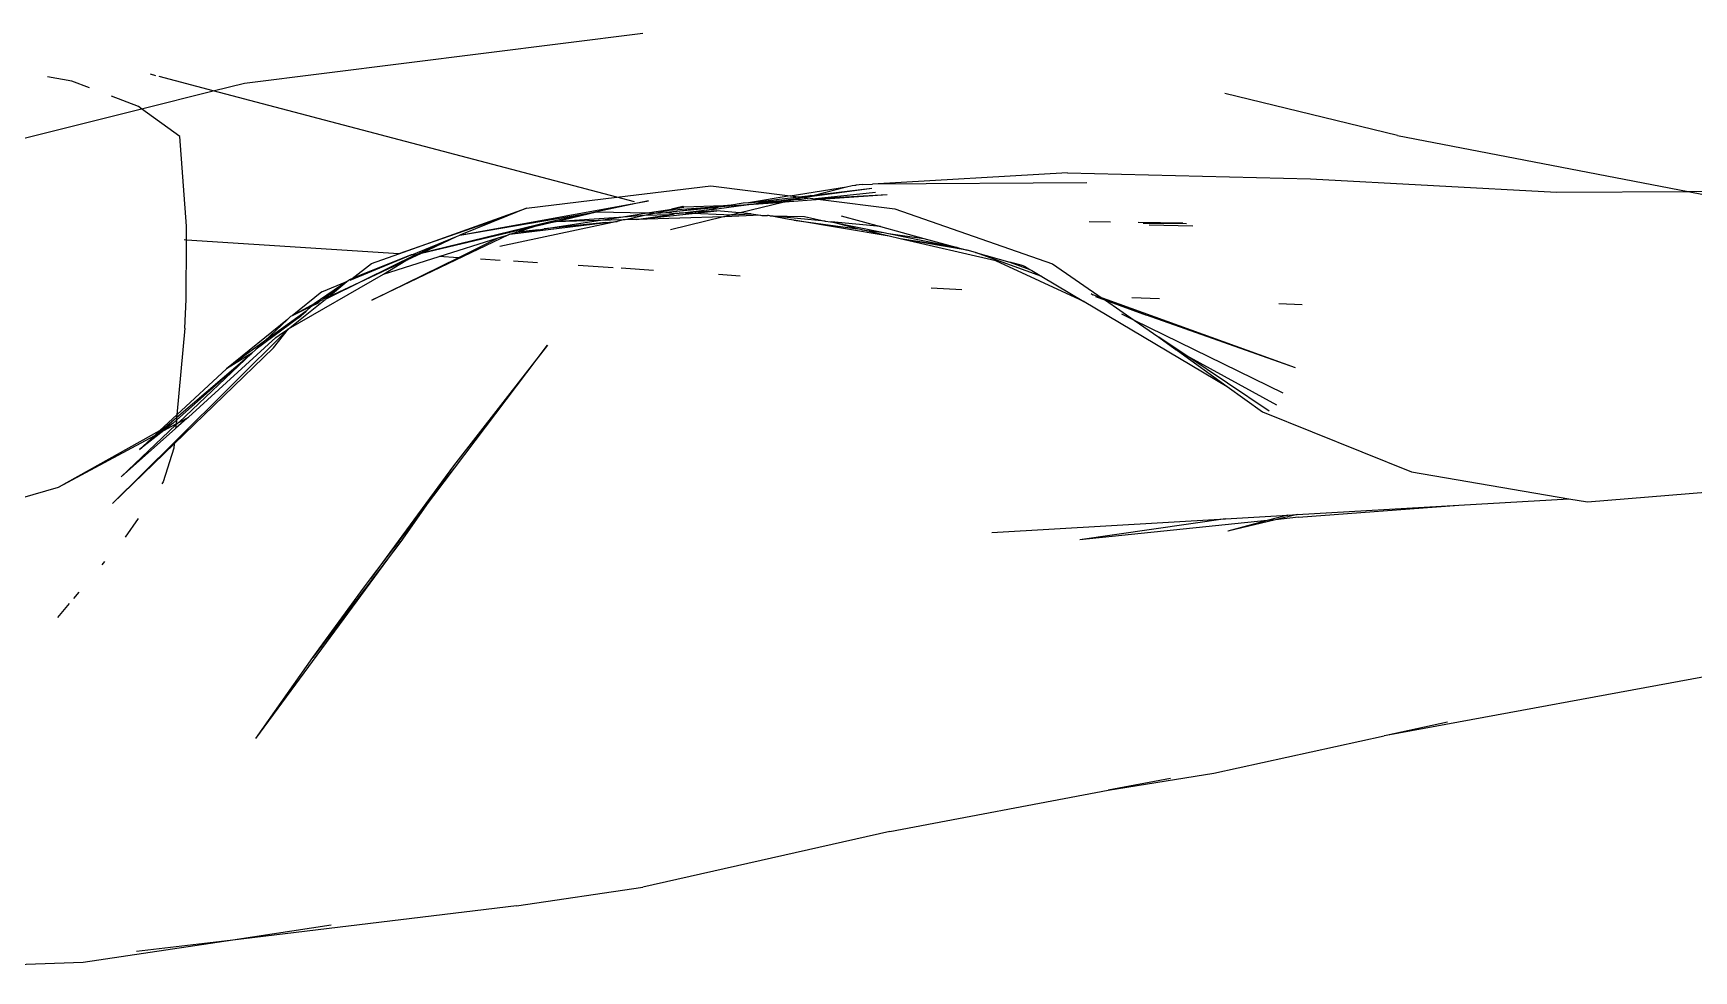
# Model space of a CAD drawing. Header units: millimetres. Extents: x -41292 to 298682, y -22072 to 33155.
# Drawn here: x 35237.7 to 35337.4, y -11863.4 to -11807.1 of the extents above; entities that cross this region are included whole.
import ezdxf

# ---------------------------------------------------------------- set-up
doc = ezdxf.new("R2010")
doc.units = ezdxf.units.MM

# ---------------------------------------------------------------- blocks, each defined once
blk = doc.blocks.new('rmfnasesx')
for p, q in [((62713.628, 3702.362), (62737.542, 3705.355)), ((62703.265, 3702.485), (62701.804, 3702.743)), ((62708.309, 3702.804), (62707.988, 3702.889)), ((62711.758, 3701.895), (62708.506, 3702.752)), ((62704.337, 3702.077), (62703.265, 3702.485)), ((62707.461, 3700.821), (62711.758, 3701.895)), ((62711.758, 3701.895), (62713.628, 3702.362)), ((62735.987, 3695.506), (62711.758, 3701.895)), ((62782.855, 3699.209), (62772.484, 3701.733)), ((62698.232, 3698.514), (62707.461, 3700.821)), ((62707.265, 3700.963), (62705.655, 3701.576)), ((62707.461, 3700.821), (62707.265, 3700.963)), ((62709.761, 3699.148), (62707.461, 3700.821)), ((62710.155, 3693.765), (62709.761, 3699.148)), ((62782.855, 3699.209), (62800.312, 3695.861)), ((62763.043, 3696.974), (62751.338, 3696.285)), ((62763.043, 3696.974), (62777.641, 3696.616)), ((62777.641, 3696.616), (62792.402, 3695.82)), ((62735.987, 3695.506), (62741.628, 3696.196)), ((62741.628, 3696.196), (62746.392, 3695.596)), ((62746.392, 3695.596), (62749.777, 3696.133)), ((62746.925, 3695.529), (62747.644, 3695.613)), ((62747.413, 3695.533), (62751.29, 3696.042)), ((62747.644, 3695.613), (62747.413, 3695.533)), ((62747.644, 3695.613), (62747.844, 3695.637)), ((62747.844, 3695.637), (62749.777, 3696.133)), ((62747.844, 3695.637), (62751.29, 3696.042)), ((62751.525, 3695.783), (62747.913, 3695.404)), ((62752.213, 3695.653), (62747.913, 3695.404)), ((62752.213, 3695.653), (62748.225, 3695.365)), ((62749.777, 3696.133), (62750.126, 3696.218)), ((62750.126, 3696.218), (62750.278, 3696.222)), ((62750.278, 3696.222), (62750.348, 3696.223)), ((62750.71, 3696.281), (62750.348, 3696.223)), ((62750.71, 3696.281), (62751.338, 3696.285)), ((62764.196, 3696.371), (62751.338, 3696.285)), ((62792.402, 3695.82), (62800.312, 3695.861)), ((62800.312, 3695.861), (62805.3, 3695.887)), ((62800.312, 3695.861), (62802.244, 3695.47)), ((62722.902, 3692.108), (62730.566, 3694.843)), ((62726.568, 3693.236), (62737.898, 3695.284)), ((62726.568, 3693.236), (62734.765, 3694.627)), ((62730.566, 3694.843), (62729.379, 3694.368)), ((62730.566, 3694.843), (62735.987, 3695.506)), ((62734.765, 3694.627), (62731.903, 3694.015)), ((62732.276, 3694.04), (62734.765, 3694.627)), ((62737.898, 3695.284), (62734.765, 3694.627)), ((62734.765, 3694.627), (62737.819, 3694.564)), ((62737.053, 3695.225), (62735.987, 3695.506)), ((62737.149, 3694.176), (62741.986, 3694.692)), ((62737.819, 3694.564), (62739.168, 3694.773)), ((62739.102, 3694.711), (62738.357, 3694.552)), ((62738.933, 3694.588), (62741.28, 3694.864)), ((62741.679, 3694.848), (62738.933, 3694.588)), ((62741.28, 3694.864), (62739.102, 3694.711)), ((62739.168, 3694.773), (62739.102, 3694.711)), ((62739.168, 3694.773), (62739.278, 3694.79)), ((62739.955, 3694.944), (62739.278, 3694.79)), ((62739.278, 3694.79), (62740.017, 3694.905)), ((62740.017, 3694.905), (62739.955, 3694.944)), ((62742.392, 3694.995), (62740.017, 3694.905)), ((62741.986, 3694.692), (62740.099, 3694.572)), ((62740.903, 3694.677), (62740.099, 3694.572)), ((62741.687, 3694.768), (62740.903, 3694.677)), ((62742.159, 3694.927), (62741.28, 3694.864)), ((62742.159, 3694.927), (62741.679, 3694.848)), ((62741.687, 3694.768), (62743.589, 3695.03)), ((62742.159, 3694.927), (62741.687, 3694.768)), ((62743.348, 3694.567), (62741.986, 3694.692)), ((62742.192, 3694.93), (62742.159, 3694.927)), ((62743.589, 3695.03), (62742.192, 3694.93)), ((62742.192, 3694.93), (62742.392, 3694.995)), ((62742.854, 3695.035), (62742.392, 3694.995)), ((62743.119, 3695.08), (62742.854, 3695.035)), ((62743.209, 3695.091), (62743.119, 3695.08)), ((62743.579, 3695.154), (62743.209, 3695.091)), ((62745.951, 3695.201), (62743.384, 3694.563)), ((62743.9, 3695.172), (62743.579, 3695.154)), ((62743.62, 3695.033), (62743.589, 3695.03)), ((62746.309, 3695.288), (62743.62, 3695.033)), ((62743.62, 3695.033), (62745.092, 3695.228)), ((62745.951, 3695.201), (62743.62, 3695.033)), ((62746.392, 3695.596), (62743.9, 3695.172)), ((62743.9, 3695.172), (62746.925, 3695.529)), ((62745.092, 3695.228), (62743.9, 3695.172)), ((62745.272, 3695.252), (62745.092, 3695.228)), ((62745.556, 3695.268), (62745.272, 3695.252)), ((62745.556, 3695.268), (62747.157, 3695.499)), ((62746.309, 3695.288), (62745.556, 3695.268)), ((62746.068, 3695.209), (62745.951, 3695.201)), ((62748.225, 3695.365), (62746.068, 3695.209)), ((62746.309, 3695.288), (62746.068, 3695.209)), ((62746.436, 3695.319), (62746.309, 3695.288)), ((62746.392, 3695.596), (62746.925, 3695.529)), ((62746.551, 3695.325), (62746.436, 3695.319)), ((62746.596, 3695.358), (62746.551, 3695.325)), ((62746.735, 3695.37), (62746.596, 3695.358)), ((62747.157, 3695.499), (62746.735, 3695.37)), ((62746.939, 3695.348), (62746.735, 3695.37)), ((62746.925, 3695.529), (62747.157, 3695.499)), ((62747.595, 3695.444), (62746.939, 3695.348)), ((62747.157, 3695.499), (62747.2, 3695.505)), ((62747.2, 3695.505), (62747.233, 3695.49)), ((62747.413, 3695.533), (62747.233, 3695.49)), ((62747.233, 3695.49), (62747.595, 3695.444)), ((62747.595, 3695.444), (62747.913, 3695.404)), ((62747.913, 3695.404), (62748.225, 3695.365)), ((62748.225, 3695.365), (62752.671, 3694.805)), ((62752.671, 3694.805), (62762.154, 3691.5)), ((62710.152, 3692.938), (62710.155, 3693.765)), ((62729.379, 3694.368), (62722.902, 3692.108)), ((62731.903, 3694.015), (62724.257, 3692.149)), ((62724.257, 3692.149), (62731.095, 3693.762)), ((62729.379, 3694.368), (62726.568, 3693.236)), ((62736.018, 3694.055), (62728.969, 3692.556)), ((62729.561, 3693.28), (62735.333, 3693.982)), ((62729.973, 3693.409), (62731.095, 3693.762)), ((62731.095, 3693.762), (62732.209, 3694.024)), ((62731.095, 3693.762), (62731.903, 3694.015)), ((62731.63, 3693.602), (62734.875, 3694.106)), ((62735.333, 3693.982), (62731.63, 3693.602)), ((62732.209, 3694.024), (62731.903, 3694.015)), ((62732.276, 3694.04), (62732.209, 3694.024)), ((62736.106, 3694.297), (62732.276, 3694.04)), ((62734.875, 3694.106), (62732.276, 3694.04)), ((62734.875, 3694.106), (62736.106, 3694.297)), ((62736.374, 3694.152), (62734.875, 3694.106)), ((62735.333, 3693.982), (62736.018, 3694.055)), ((62736.149, 3694.083), (62736.018, 3694.055)), ((62736.106, 3694.297), (62737.819, 3694.564)), ((62737.643, 3694.401), (62736.106, 3694.297)), ((62736.374, 3694.152), (62736.149, 3694.083)), ((62736.491, 3694.156), (62736.374, 3694.152)), ((62736.595, 3694.178), (62736.491, 3694.156)), ((62737.643, 3694.401), (62736.595, 3694.178)), ((62736.817, 3694.166), (62736.595, 3694.178)), ((62737.149, 3694.176), (62736.817, 3694.166)), ((62737.149, 3694.176), (62739.147, 3694.447)), ((62742.403, 3694.337), (62737.149, 3694.176)), ((62738.357, 3694.552), (62737.643, 3694.401)), ((62739.147, 3694.447), (62737.643, 3694.401)), ((62737.819, 3694.564), (62738.357, 3694.552)), ((62738.357, 3694.552), (62738.933, 3694.588)), ((62738.933, 3694.588), (62739.477, 3694.524)), ((62739.355, 3694.48), (62739.147, 3694.447)), ((62742.403, 3694.337), (62739.207, 3693.558)), ((62739.477, 3694.524), (62739.355, 3694.48)), ((62739.538, 3694.528), (62739.477, 3694.524)), ((62739.614, 3694.521), (62739.538, 3694.528)), ((62739.645, 3694.526), (62739.614, 3694.521)), ((62739.697, 3694.519), (62739.645, 3694.526)), ((62739.747, 3694.542), (62739.697, 3694.519)), ((62739.781, 3694.547), (62739.747, 3694.542)), ((62740.001, 3694.559), (62739.781, 3694.547)), ((62740.099, 3694.572), (62740.001, 3694.559)), ((62740.099, 3694.572), (62742.866, 3694.449)), ((62742.447, 3694.338), (62742.403, 3694.337)), ((62742.866, 3694.449), (62742.447, 3694.338)), ((62744.611, 3694.422), (62742.447, 3694.338)), ((62742.901, 3694.458), (62742.866, 3694.449)), ((62742.942, 3694.457), (62742.901, 3694.458)), ((62743.348, 3694.567), (62742.942, 3694.457)), ((62742.942, 3694.457), (62744.056, 3694.502)), ((62743.384, 3694.563), (62743.348, 3694.567)), ((62744.056, 3694.502), (62743.384, 3694.563)), ((62744.056, 3694.502), (62744.611, 3694.422)), ((62744.611, 3694.422), (62744.704, 3694.409)), ((62744.704, 3694.409), (62744.741, 3694.408)), ((62744.741, 3694.408), (62744.828, 3694.418)), ((62744.828, 3694.418), (62744.882, 3694.413)), ((62744.882, 3694.413), (62744.935, 3694.416)), ((62744.935, 3694.416), (62744.962, 3694.415)), ((62744.962, 3694.415), (62745.039, 3694.402)), ((62745.088, 3694.401), (62745.039, 3694.402)), ((62745.167, 3694.385), (62745.088, 3694.401)), ((62745.167, 3694.385), (62747.266, 3694.353)), ((62746.335, 3694.177), (62745.167, 3694.385)), ((62748.49, 3694.068), (62745.167, 3694.385)), ((62746.616, 3694.136), (62746.335, 3694.177)), ((62752.342, 3693.172), (62746.616, 3694.136)), ((62746.616, 3694.136), (62750.445, 3693.613)), ((62747.266, 3694.353), (62748.49, 3694.068)), ((62748.49, 3694.068), (62748.519, 3694.061)), ((62748.519, 3694.061), (62748.819, 3694.036)), ((62748.819, 3694.036), (62748.852, 3694.029)), ((62748.852, 3694.029), (62752.016, 3693.384)), ((62750.445, 3693.613), (62748.852, 3694.029)), ((62751.814, 3693.743), (62748.852, 3694.029)), ((62749.467, 3694.384), (62751.814, 3693.743)), ((62750.698, 3693.554), (62750.445, 3693.613)), ((62751.814, 3693.743), (62754.413, 3693.033)), ((62765.627, 3694.017), (62764.343, 3694.034)), ((62769.977, 3693.959), (62767.285, 3693.995)), ((62770.187, 3693.901), (62767.579, 3693.933)), ((62767.941, 3693.856), (62770.56, 3693.8)), ((62710.152, 3692.938), (62710.012, 3692.947)), ((62710.136, 3689.366), (62710.152, 3692.938)), ((62722.902, 3692.108), (62710.152, 3692.938)), ((62729.494, 3693.259), (62721.283, 3689.318)), ((62723.691, 3692.057), (62726.367, 3693.155)), ((62723.963, 3692.079), (62726.367, 3693.155)), ((62724.257, 3692.149), (62726.367, 3693.155)), ((62725.325, 3691.95), (62728.864, 3693.061)), ((62726.367, 3693.155), (62726.568, 3693.236)), ((62726.463, 3691.876), (62728.864, 3693.061)), ((62728.864, 3693.061), (62729.494, 3693.259)), ((62729.561, 3693.28), (62729.494, 3693.259)), ((62729.561, 3693.28), (62731.316, 3693.553)), ((62729.561, 3693.28), (62729.973, 3693.409)), ((62731.316, 3693.553), (62729.973, 3693.409)), ((62731.316, 3693.553), (62731.63, 3693.602)), ((62752.342, 3693.172), (62750.698, 3693.554)), ((62750.698, 3693.554), (62752.016, 3693.384)), ((62752.016, 3693.384), (62752.295, 3693.327)), ((62752.295, 3693.327), (62756.417, 3692.486)), ((62752.295, 3693.327), (62754.413, 3693.033)), ((62753.003, 3693.018), (62752.342, 3693.172)), ((62758.734, 3691.685), (62753.003, 3693.018)), ((62757.024, 3692.32), (62753.003, 3693.018)), ((62756.417, 3692.486), (62753.003, 3693.018)), ((62754.413, 3693.033), (62756.417, 3692.486)), ((62719.971, 3690.53), (62723.646, 3692.059)), ((62723.646, 3692.059), (62720.105, 3690.634)), ((62723.901, 3692.043), (62720.864, 3690.548)), ((62720.864, 3690.548), (62723.328, 3691.711)), ((62721.27, 3691.538), (62722.902, 3692.108)), ((62721.283, 3689.318), (62726.463, 3691.876)), ((62721.974, 3690.898), (62725.325, 3691.95)), ((62721.974, 3690.898), (62723.328, 3691.711)), ((62723.328, 3691.711), (62723.394, 3691.742)), ((62723.394, 3691.742), (62724.257, 3692.149)), ((62723.394, 3691.742), (62723.901, 3692.043)), ((62723.691, 3692.057), (62723.646, 3692.059)), ((62723.901, 3692.043), (62723.691, 3692.057)), ((62723.901, 3692.043), (62723.963, 3692.079)), ((62723.963, 3692.079), (62724.257, 3692.149)), ((62726.463, 3691.876), (62725.325, 3691.95)), ((62728.981, 3691.712), (62727.81, 3691.788)), ((62731.222, 3691.566), (62729.783, 3691.66)), ((62756.417, 3692.486), (62757.024, 3692.32)), ((62757.529, 3692.182), (62757.024, 3692.32)), ((62761.499, 3690.754), (62757.529, 3692.182)), ((62757.529, 3692.182), (62759.59, 3691.618)), ((62764.028, 3689.25), (62758.734, 3691.685)), ((62759.59, 3691.618), (62760.78, 3691.175)), ((62760.408, 3691.395), (62759.59, 3691.618)), ((62716.281, 3687.616), (62721.974, 3690.898)), ((62719.934, 3690.565), (62720.105, 3690.634)), ((62720.105, 3690.634), (62721.27, 3691.538)), ((62735.772, 3691.27), (62733.674, 3691.407)), ((62738.195, 3691.112), (62736.258, 3691.239)), ((62743.399, 3690.774), (62742.092, 3690.859)), ((62760.408, 3691.395), (62760.459, 3691.37)), ((62760.459, 3691.37), (62760.78, 3691.175)), ((62760.78, 3691.175), (62760.871, 3691.121)), ((62760.871, 3691.121), (62760.896, 3691.111)), ((62760.896, 3691.111), (62761.499, 3690.754)), ((62761.499, 3690.754), (62764.028, 3689.25)), ((62762.154, 3691.5), (62765.127, 3689.457)), ((62718.272, 3689.832), (62716.499, 3688.396)), ((62719.785, 3690.453), (62717.824, 3689.115)), ((62718.272, 3689.832), (62719.785, 3690.453)), ((62719.785, 3690.453), (62718.369, 3689.378)), ((62720.864, 3690.548), (62718.475, 3689.368)), ((62718.683, 3689.529), (62720.864, 3690.548)), ((62718.683, 3689.529), (62719.785, 3690.453)), ((62719.785, 3690.453), (62719.848, 3690.479)), ((62719.848, 3690.479), (62719.934, 3690.565)), ((62756.693, 3689.942), (62754.86, 3690.046)), ((62764.458, 3689.719), (62764.557, 3689.653)), ((62765.127, 3689.457), (62764.557, 3689.653)), ((62710.062, 3687.653), (62710.136, 3689.366)), ((62717.336, 3688.676), (62714.831, 3686.856)), ((62716.281, 3687.616), (62718.475, 3689.368)), ((62717.824, 3689.115), (62716.499, 3688.396)), ((62717.655, 3688.963), (62716.499, 3688.396)), ((62716.885, 3688.272), (62717.336, 3688.676)), ((62717.336, 3688.676), (62717.655, 3688.963)), ((62717.655, 3688.963), (62718.121, 3689.193)), ((62717.655, 3688.963), (62717.824, 3689.115)), ((62717.824, 3689.115), (62718.165, 3689.279)), ((62718.165, 3689.279), (62718.121, 3689.193)), ((62718.165, 3689.279), (62718.311, 3689.35)), ((62718.311, 3689.35), (62718.347, 3689.361)), ((62718.347, 3689.361), (62718.369, 3689.378)), ((62718.683, 3689.529), (62718.475, 3689.368)), ((62764.055, 3689.238), (62764.028, 3689.25)), ((62764.055, 3689.238), (62772.638, 3684.149)), ((62764.729, 3689.54), (62765.325, 3689.321)), ((62765.156, 3689.438), (62765.127, 3689.457)), ((62765.431, 3689.339), (62765.156, 3689.438)), ((62765.156, 3689.438), (62765.325, 3689.321)), ((62765.325, 3689.321), (62767.783, 3688.421)), ((62765.325, 3689.321), (62767.053, 3688.134)), ((62776.737, 3685.272), (62765.431, 3689.339)), ((62765.431, 3689.339), (62767.783, 3688.421)), ((62768.573, 3689.405), (62766.907, 3689.474)), ((62777.124, 3689.05), (62775.733, 3689.108)), ((62710.062, 3687.653), (62709.58, 3682.446)), ((62716.219, 3688.169), (62712.561, 3685.206)), ((62716.885, 3688.272), (62714.341, 3686.377)), ((62716.219, 3688.169), (62714.831, 3686.856)), ((62716.405, 3688.345), (62716.219, 3688.169)), ((62716.499, 3688.396), (62716.405, 3688.345)), ((62766.293, 3688.507), (62767.053, 3688.134)), ((62767.053, 3688.134), (62775.972, 3683.757)), ((62767.053, 3688.134), (62768.537, 3687.114)), ((62776.737, 3685.272), (62767.783, 3688.421)), ((62709.428, 3680.805), (62716.281, 3687.616)), ((62710.276, 3682.309), (62715.523, 3687.076)), ((62714.831, 3686.856), (62712.561, 3685.206)), ((62714.831, 3686.856), (62714.341, 3686.377)), ((62715.37, 3686.468), (62716.281, 3687.616)), ((62715.523, 3687.076), (62715.726, 3687.233)), ((62715.726, 3687.233), (62716.281, 3687.616)), ((62768.537, 3687.114), (62769.48, 3686.403)), ((62770.158, 3686.022), (62768.537, 3687.114)), ((62715.37, 3686.468), (62709.418, 3680.702)), ((62714.08, 3686.146), (62709.549, 3682.12)), ((62709.564, 3682.28), (62714.08, 3686.146)), ((62714.08, 3686.146), (62709.69, 3681.992)), ((62714.08, 3686.146), (62712.561, 3685.206)), ((62714.289, 3686.343), (62714.08, 3686.146)), ((62714.341, 3686.377), (62714.289, 3686.343)), ((62724.374, 3676.783), (62731.832, 3686.62)), ((62731.832, 3686.62), (62726.174, 3679.38)), ((62769.48, 3686.403), (62769.554, 3686.354)), ((62769.554, 3686.354), (62769.651, 3686.309)), ((62769.651, 3686.309), (62772.638, 3684.149)), ((62770.158, 3686.022), (62775.588, 3683.039)), ((62775.151, 3682.659), (62770.158, 3686.022)), ((62712.561, 3685.206), (62709.58, 3682.446)), ((62772.638, 3684.149), (62774.743, 3682.627)), ((62709.523, 3681.834), (62706.232, 3678.721)), ((62708.442, 3681.318), (62708.838, 3681.657)), ((62709.58, 3682.446), (62708.557, 3681.5)), ((62708.557, 3681.5), (62708.838, 3681.657)), ((62709.355, 3681.947), (62708.792, 3681.507)), ((62708.792, 3681.507), (62709.53, 3681.906)), ((62708.838, 3681.657), (62709.564, 3682.28)), ((62708.838, 3681.657), (62709.355, 3681.947)), ((62709.549, 3682.12), (62709.355, 3681.947)), ((62709.503, 3681.616), (62709.506, 3681.657)), ((62709.506, 3681.657), (62710.17, 3682.252)), ((62709.523, 3681.834), (62709.506, 3681.657)), ((62709.69, 3681.992), (62709.523, 3681.834)), ((62709.53, 3681.906), (62709.523, 3681.834)), ((62709.549, 3682.12), (62709.53, 3681.906)), ((62709.53, 3681.906), (62709.69, 3681.992)), ((62709.564, 3682.28), (62709.549, 3682.12)), ((62709.58, 3682.446), (62709.564, 3682.28)), ((62709.69, 3681.992), (62710.17, 3682.252)), ((62710.17, 3682.252), (62710.276, 3682.309)), ((62774.743, 3682.627), (62783.694, 3679.02)), ((62702.476, 3678.092), (62708.557, 3681.5)), ((62702.476, 3678.092), (62708.246, 3681.212)), ((62705.715, 3677.115), (62709.428, 3680.805)), ((62709.418, 3680.702), (62705.715, 3677.115)), ((62706.232, 3678.721), (62709.503, 3681.616)), ((62708.792, 3681.507), (62707.331, 3680.364)), ((62707.331, 3680.364), (62708.442, 3681.318)), ((62708.246, 3681.212), (62707.331, 3680.364)), ((62708.557, 3681.5), (62708.246, 3681.212)), ((62708.246, 3681.212), (62708.442, 3681.318)), ((62708.442, 3681.318), (62708.792, 3681.507)), ((62709.418, 3680.702), (62709.394, 3680.438)), ((62709.428, 3680.805), (62709.418, 3680.702)), ((62709.394, 3680.438), (62708.754, 3678.411)), ((62726.174, 3679.38), (62721.206, 3672.604)), ((62726.174, 3679.38), (62724.374, 3676.783)), ((62783.694, 3679.02), (62793.14, 3677.405)), ((62692.356, 3675.221), (62702.476, 3678.092)), ((62708.754, 3678.411), (62708.674, 3678.295)), ((62794.27, 3677.211), (62805.349, 3678.12)), ((62721.206, 3672.604), (62724.374, 3676.783)), ((62724.374, 3676.783), (62723.02, 3674.831)), ((62776.839, 3676.459), (62786.539, 3677.026)), ((62776.909, 3676.29), (62786.539, 3677.026)), ((62786.539, 3677.026), (62793.14, 3677.405)), ((62793.14, 3677.405), (62794.27, 3677.211)), ((62707.245, 3676.221), (62706.464, 3675.089)), ((62758.505, 3675.386), (62772.527, 3676.206)), ((62772.527, 3676.206), (62763.78, 3674.933)), ((62775.033, 3676.096), (62763.78, 3674.933)), ((62772.527, 3676.206), (62776.263, 3676.425)), ((62775.537, 3676.148), (62772.667, 3675.463)), ((62775.033, 3676.096), (62772.667, 3675.463)), ((62776.263, 3676.425), (62775.033, 3676.096)), ((62775.537, 3676.148), (62775.033, 3676.096)), ((62776.839, 3676.459), (62775.537, 3676.148)), ((62776.909, 3676.29), (62775.537, 3676.148)), ((62776.263, 3676.425), (62776.839, 3676.459)), ((62714.318, 3663.01), (62723.02, 3674.831)), ((62723.02, 3674.831), (62717.737, 3667.874)), ((62705.239, 3673.634), (62705.078, 3673.443)), ((62703.684, 3671.795), (62703.365, 3671.417)), ((62717.737, 3667.874), (62720.831, 3672.11)), ((62720.831, 3672.11), (62721.206, 3672.604)), ((62703.106, 3671.111), (62702.405, 3670.282)), ((62714.318, 3663.01), (62717.737, 3667.874)), ((62805.956, 3667.577), (62782.185, 3663.197)), ((62785.855, 3664.001), (62782.185, 3663.197)), ((62771.821, 3660.929), (62782.065, 3663.175)), ((62782.185, 3663.197), (62782.065, 3663.175)), ((62765.486, 3659.907), (62771.821, 3660.929)), ((62752.385, 3657.431), (62765.486, 3659.907)), ((62769.234, 3660.617), (62765.486, 3659.907)), ((62752.385, 3657.431), (62737.555, 3654.091)), ((62729.958, 3652.957), (62737.555, 3654.091)), ((62729.958, 3652.957), (62712.937, 3650.909)), ((62718.84, 3651.796), (62712.937, 3650.909)), ((62712.937, 3650.909), (62703.955, 3649.561)), ((62712.937, 3650.909), (62707.156, 3650.214)), ((62703.955, 3649.561), (62690.339, 3649.064))]:
    blk.add_line(p, q)

msp = doc.modelspace()

# ---------------------------------------------------------------- block references
msp.add_blockref('rmfnasesx', (-27463.272, -15512.431))

doc.saveas('drawing.dxf')
